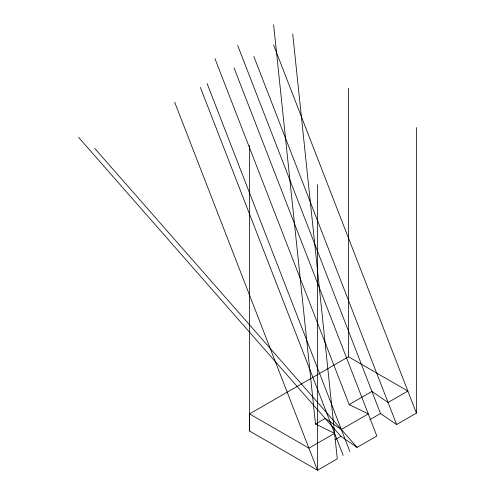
<?xml version="1.0" encoding="UTF-8"?>
<svg xmlns="http://www.w3.org/2000/svg" width="495" height="495" viewBox="0 0 495 495"><rect width="100%" height="100%" fill="white"/><g stroke="black" fill="none" stroke-linecap="round" stroke-linejoin="round"><path stroke-width="0.74" d="M292.724 34.075L337.274 458.828L317.487 470.25L249.56 431.034L249.56 413.9L348.492 356.777L407.855 391.05L388.068 402.472L371.918 391.44L349.167 404.576L368.28 413.9L341.321 429.462L325.178 418.424L315.488 424.017L334.601 433.342L308.923 448.167L249.56 413.9M317.487 184.66L317.487 470.25L174.692 102.218M348.492 356.932L348.492 88.327M237.693 45.484L380.488 413.523L396.637 424.555L416.419 413.133L416.419 127.543M334.892 439.845L340.919 436.367L357.062 447.406L376.85 435.977L234.055 67.945M369.784 419.704L380.488 413.523M94.724 148.389L357.062 447.406M78.581 137.35L340.919 436.367M273.624 45.101L416.419 413.133M253.842 56.523L396.637 424.555M214.941 58.627L349.352 405.052M207.096 83.513L349.891 451.545M200.376 87.392L343.171 455.425M273.611 24.75L315.501 424.159M249.56 145.443L249.56 431.034"/></g></svg>
